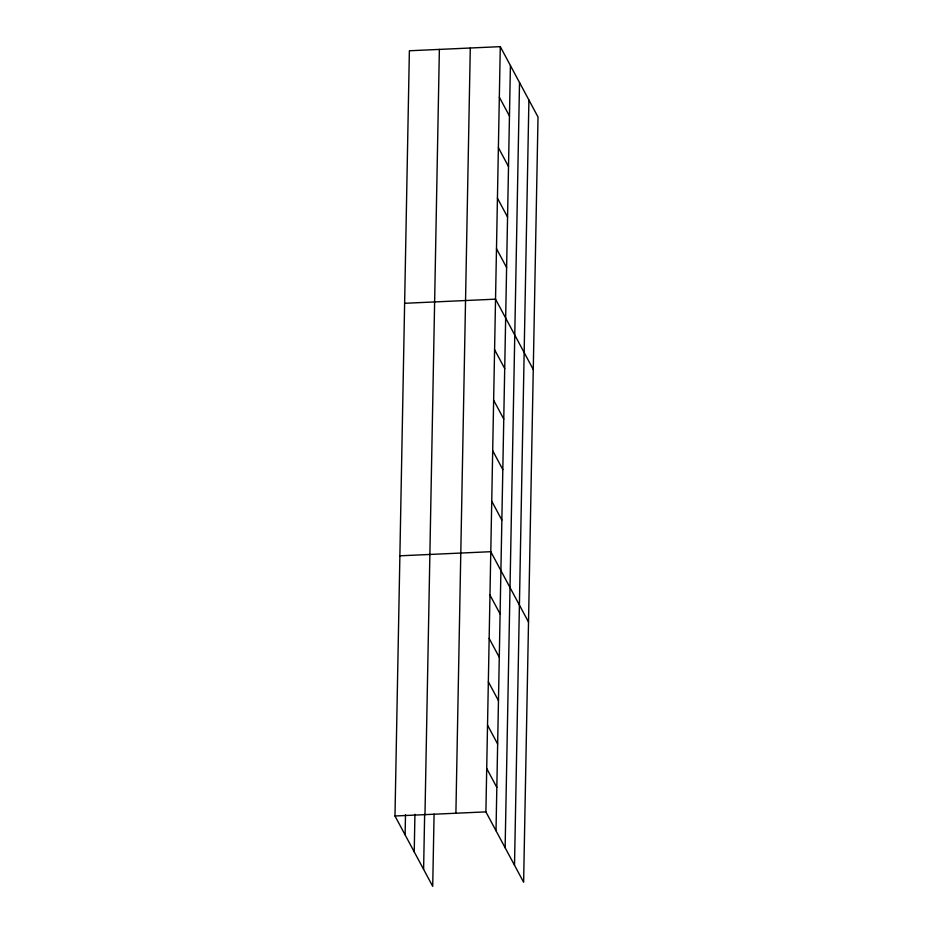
<?xml version="1.0" encoding="UTF-8"?>
<svg xmlns="http://www.w3.org/2000/svg" width="933" height="933" viewBox="0 0 933 933"><rect width="100%" height="100%" fill="white"/><g stroke="black" fill="none" stroke-linecap="round" stroke-linejoin="round"><path stroke-width="1.4" d="M434.078 814.077L432.714 886.35L394.986 815.99L409.377 50.767L500.286 46.65L538.014 117.01L523.623 882.233L485.895 811.873L500.286 46.65M405.12 834.883L405.493 814.637M414.229 851.864L414.928 814.287M423.605 869.369L424.643 814.439M424.981 814.626L439.373 49.414M455.899 813.226L470.29 48.015M496.018 830.755L510.409 65.543M505.126 847.747L519.518 82.524M514.515 865.241L528.906 100.029M404.63 303.295L495.54 299.166L533.268 369.538M399.884 555.811L490.781 551.695L528.51 622.054M394.986 815.99L485.895 811.873M499.33 97.149L509.465 116.042M498.385 147.659L508.508 166.552M497.429 198.158L507.564 217.051M496.484 248.668L506.619 267.561M494.583 349.677L504.718 368.57M493.639 400.175L503.762 419.069M492.682 450.686L502.817 469.579M491.738 501.184L501.861 520.078M489.965 595.056L500.1 613.949M489.16 638.417L499.283 657.31M488.344 681.778L498.467 700.671M487.527 725.139L497.651 744.033M486.711 768.5L496.834 787.394"/></g></svg>
